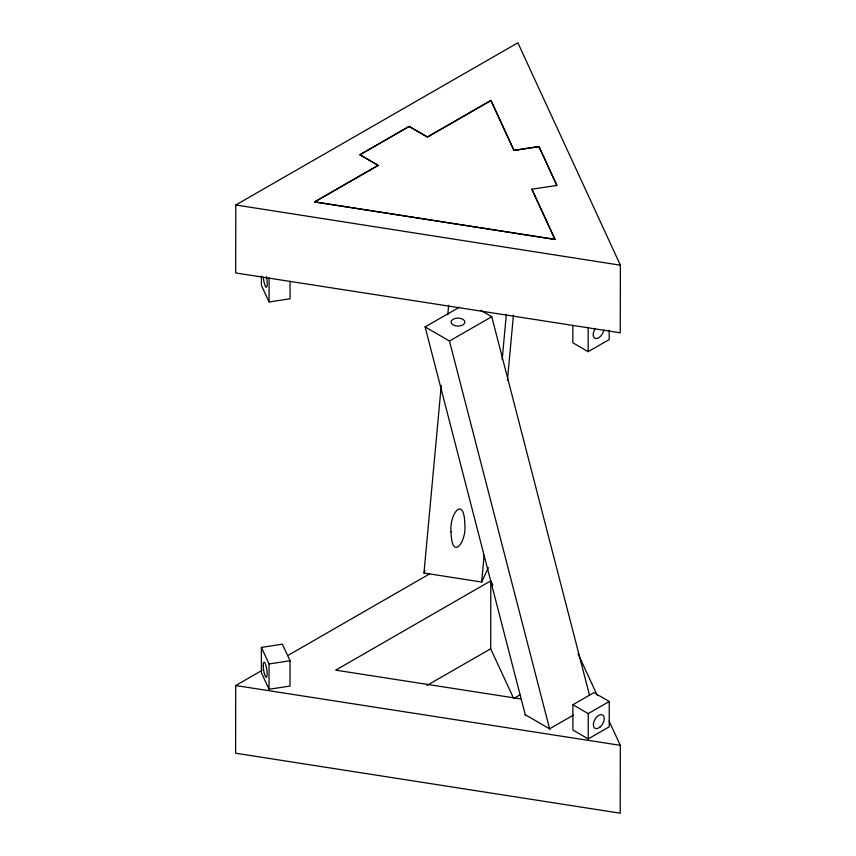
<?xml version="1.0" encoding="UTF-8"?>
<svg xmlns="http://www.w3.org/2000/svg" width="856" height="856" viewBox="0 0 856 856"><rect width="100%" height="100%" fill="white"/><g stroke="black" fill="none" stroke-linecap="round" stroke-linejoin="round"><path stroke-width="1.28" d="M235.807 204.98L235.668 272.936L620.247 332.791L620.397 265.2L517.88 42.8L235.807 204.98L620.397 265.2M262.15 670.312L235.71 685.538L235.603 753.205L620.215 813.2L620.311 745.341L609.098 721.041M513.611 698.357L490.702 648.795L490.809 580.828L335.702 670.152L520.48 698.881M488.38 567.614L481.671 582.037L423.966 573.028L441.268 385.264M447.774 314.687L448.63 305.367M481.671 582.037L484.122 555.405M502.162 359.648L506.335 314.366M507.426 380.364L513.44 315.115M423.966 573.028L425.079 570.631M514.627 697.972L520.32 694.687M573.392 715.113L549.606 728.82L525.252 714.717M409.157 126.41L359.905 154.818L378.17 165.401L314.655 201.963L555.02 239.37L531.865 189.187L556.86 185.431L538.959 146.536L513.964 150.389L490.948 100.484L427.422 137.014L409.157 126.41L359.905 154.722L378.17 165.326L314.655 201.845L555.02 239.487L531.865 189.262M525.488 715.627L425.111 326.917L459.405 307.218M425.111 326.917L449.464 341.02L491.772 316.72L589.474 695.093M572.846 325.462L572.846 342.775L588.179 351.656L609.205 339.554L609.205 330.234M288.59 655.086L429.594 573.895M427.037 685.367L490.702 648.795M572.91 704.734L593.925 692.632L609.258 701.503L609.258 726.808L588.243 738.91L572.91 730.029L572.91 704.734L588.243 713.604L588.243 738.91M588.243 713.604L609.258 701.503M261.422 276.114L261.422 285.444L269.073 301.997L290.056 298.765L290.056 281.453M261.39 647.414L282.384 644.183L290.024 660.746L290.024 686.052L269.041 689.273L261.39 672.72L261.39 647.414L269.041 663.978L269.041 689.273M269.041 663.978L290.024 660.746M235.71 685.538L620.311 745.341M409.157 126.474L427.422 137.046L490.948 100.484L513.964 150.431L538.959 146.601L556.86 185.431M480.698 310.311L491.772 316.72M578.1 653.92L597.338 695.575M491.301 581.909L492.799 585.14M449.464 341.02L549.841 729.729M588.179 327.688L588.179 351.656M269.073 278.029L269.073 301.997M266.334 276.734A7.683 1.616 81.3 0 1 266.419 287.22A7.683 1.616 81.3 0 1 263.348 277.248M603.887 330.063A7.683 4.441 -59.9 0 1 595.594 338.516A7.683 4.441 -59.9 0 1 595.38 328.394M451.037 531.704C451.561 561.729 466.713 542.383 464.829 524.653C464.316 494.629 449.154 513.975 451.037 531.704M454.493 325.526A6.902 3.98 0.1 0 0 464.862 322.113A6.902 3.98 0.1 0 0 454.536 318.635A6.902 3.98 0.1 0 0 454.493 325.526M599.938 727.086A7.683 4.441 -59.9 0 0 602.817 715.092A7.683 4.441 -59.9 0 0 593.615 722.678A7.683 4.441 -59.9 0 0 599.938 727.086M263.22 665.85A7.683 1.616 81.3 0 0 266.291 677.31A7.683 1.616 81.3 0 0 266.066 666A7.683 1.616 81.3 0 0 263.22 665.85"/></g></svg>
